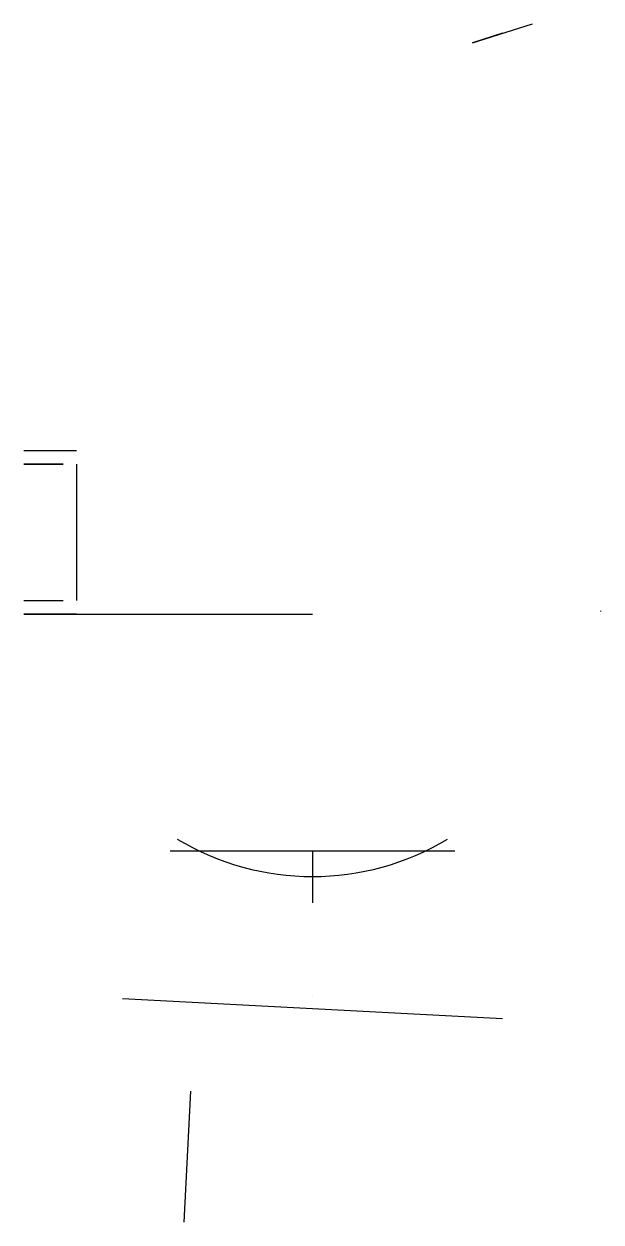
# Model space of a CAD drawing. Header units: inches. Extents: x 3.1 to 8.6, y -2.7 to 8.7.
import ezdxf

# ---------------------------------------------------------------- set-up
doc = ezdxf.new("R2010")
doc.units = ezdxf.units.IN
doc.header["$MEASUREMENT"] = 0

msp = doc.modelspace()

# ---------------------------------------------------------------- linework, layer by layer
at = {"extrusion": (-0.297044, 0.954864, 2.01926e-15)}
for p, q in [((7.395, 8.537, 0.809), (7.968, 8.716, 0.809)), ((7.681, 8.627, 0.309), (7.395, 8.537, 0.809)), ((7.681, 8.627, 1.309), (7.681, 8.627, 0.309))]:
    msp.add_line(p, q, dxfattribs=at)
at = {"extrusion": (-1, 0, 6.12323e-17)}
for p, q in [((3.121, 4.648, 1.149), (3.621, 4.648, 0.309)), ((3.121, 4.648, 0.309), (3.621, 4.648, 1.149)), ((3.121, 4.518, 1.079), (3.496, 4.518, 1.079)), ((3.496, 4.518, 0.379), (3.121, 4.518, 0.379)), ((3.496, 4.518, 1.079), (3.496, 4.518, 0.379)), ((3.621, 4.518, 0.379), (3.621, 3.218, 1.079)), ((3.121, 3.218, 1.079), (3.496, 3.218, 1.079)), ((3.121, 3.088, 0.309), (3.621, 3.088, 1.149)), ((3.121, 3.088, 1.149), (3.621, 3.088, 0.309))]:
    msp.add_line(p, q, dxfattribs=at)
for p, q in [((3.621, 3.088, 1.149), (3.121, 3.088, 1.149)), ((3.621, 3.088, 1.149), (3.121, 3.088, 0.309)), ((3.121, 3.088, 1.149), (3.621, 3.088, 0.309)), ((3.371, 3.088, 0.729), (5.871, 3.088, 0.729)), ((8.621, 3.116, 0.179), (8.621, 3.122, 0.07)), ((8.621, 3.088, 1.149), (8.621, 3.088, 0.309)), ((4.516, 0.834, 0.729), (7.227, 0.834, 0.729)), ((5.871, 0.834, 0.729), (5.871, 0.338, 0.729)), ((5.871, 0.338, 0.729), (5.871, 0.338, 0.309)), ((5.871, -0.558, 0.729), (5.871, -0.558, -0.521)), ((7.681, -0.767, 0.104), (4.061, -0.579, 0.104)), ((4.71, -1.457, 0.729), (4.645, -2.706, 0.729))]:
    msp.add_line(p, q)
at = {"extrusion": (5.32907e-15, 1, 0)}
msp.add_line((3.305, 3.088, 0.841), (3.438, 3.088, 0.617), dxfattribs=at)
msp.add_arc((5.871, 3.088, 0.729), 2.5, 238.978, 301.022)
msp.add_arc((5.871, 3.088, 0.729), 2.5, 238.978, 301.022)

doc.saveas('drawing.dxf')
